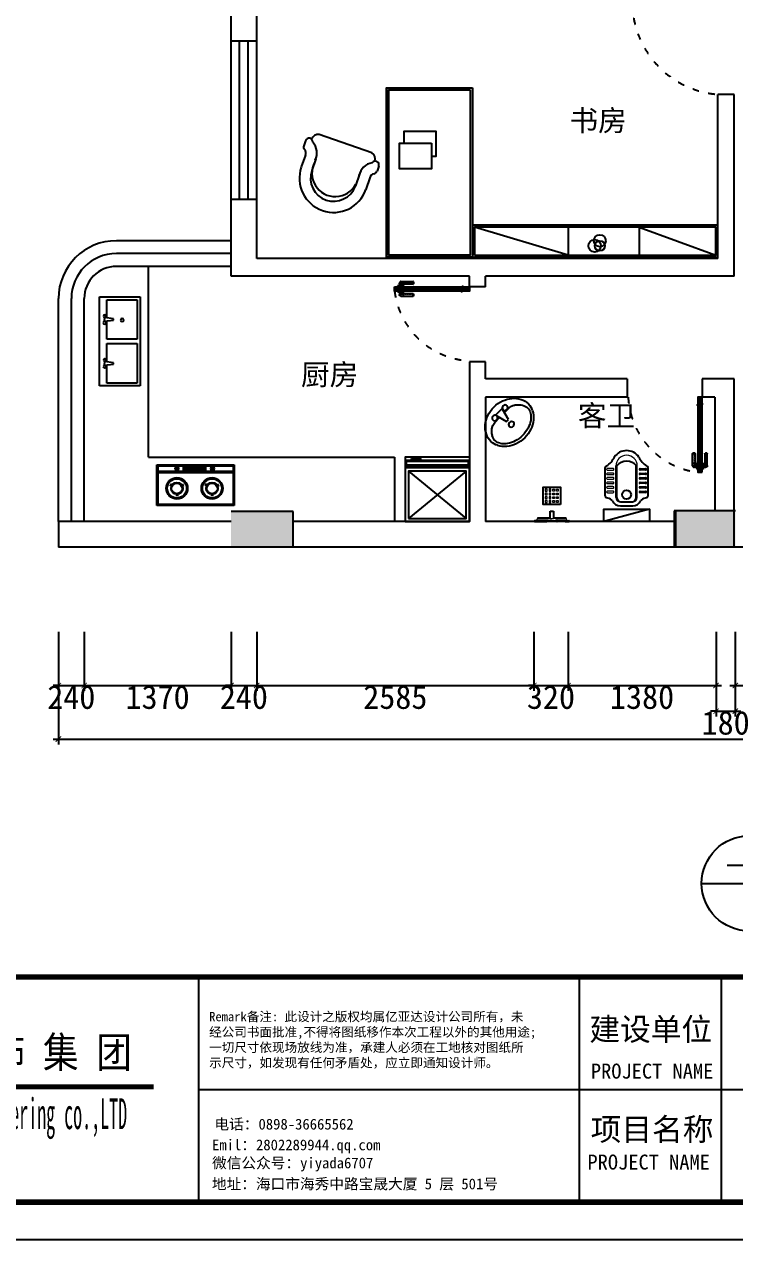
# Model space of a CAD drawing. Header units: millimetres. Extents: x 39175 to 431497, y 45587 to 68580.
# Drawn here: x 406344 to 412971, y 46674 to 58011 of the extents above; entities that cross this region are included whole.
import ezdxf
from ezdxf.enums import TextEntityAlignment as Align

# ---------------------------------------------------------------- set-up
doc = ezdxf.new("R2010")
doc.units = ezdxf.units.MM
doc.linetypes.add('ACAD_ISO03W100', pattern=[30, 12, -18])
doc.linetypes.add('HIDDEN2', pattern=[0.1875, 0.125, -0.0625])
for name, color, linetype in [('0-01图框模板说明', 2, 'Continuous'), ('0-02图框细线', 136, 'Continuous'), ('016-P平面家具', 51, 'Continuous'), ('2', 2, 'Continuous'), ('4', 4, 'Continuous'), ('8', 8, 'Continuous'), ('COLUMN', 7, 'Continuous'), ('TK', 1, 'Continuous'), ('墙体', 7, 'Continuous')]:
    doc.layers.add(name, color=color, linetype=linetype)
doc.layers.add('0.09', color=8, linetype='Continuous', lineweight=9)
doc.layers.add('0.15', color=3, linetype='Continuous', lineweight=15)
doc.styles.add('ar', font='arial.ttf')
doc.styles.add('H1', font='')
doc.styles.get("Standard").update_dxf_attribs({"font": ''})
doc.styles.get('H1').set_extended_font_data('SimSun')
doc.styles.get('Standard').set_extended_font_data('NSimSun')
doc.linetypes.add('FENCELINE1', pattern='A,6.35,-2.54,[133,ltypeshp.shx,S=2.54,R=0,X=-2.54,Y=0],-2.54,25.4', length=36.83)
doc.dimstyles.new('ISO-25', dxfattribs={"dimtxt": 220, "dimasz": 50, "dimexe": 50, "dimexo": 0.625, "dimtad": 2, "dimdec": 0, "dimtxsty": 'Standard', "dimblk": 'ARCHTICK', "dimcen": 2.5, "dimdle": 50, "dimclrd": 251, "dimclre": 251, "dimclrt": 51, "dimadec": 0, "dimazin": 0, "dimtfac": 1, "dimtdec": 0, "dimtix": 1, "dimtmove": 2, "dimatfit": 3, "dimfxl": 500, "dimfxlon": 1, "dimarcsym": 0})

# ---------------------------------------------------------------- blocks, each defined once
blk = doc.blocks.new('hgggg')
at = {"layer": '0-01图框模板说明', "color": 2, "const_width": 0.724}
blk.add_lwpolyline([(3637.38, 670.41), (3637.38, 383.41), (3227.38, 383.41), (3227.38, 670.41)], close=True, dxfattribs=at)
blk.add_lwpolyline([(3637.38, 413.41), (3227.33, 413.41)], dxfattribs=at)
at = {"layer": '0-02图框细线'}
for p, q in [((3323.65, 383.41), (3323.65, 413.41)), ((3374.42, 383.24), (3374.42, 413.41)), ((3393.31, 383.24), (3393.31, 413.41)), ((3323.65, 398.41), (3637.38, 398.41))]:
    blk.add_line(p, q, dxfattribs=at)
blk.add_lwpolyline([(3642.38, 675.41), (3642.38, 378.41), (3222.38, 378.41), (3222.38, 675.41)], close=True, dxfattribs=at)
at = {"layer": '0-02图框细线', "ltscale": 0.2, "const_width": 0.666}
blk.add_lwpolyline([(3252.82, 398.77), (3317.66, 398.77)], dxfattribs=at)
at = {"layer": '0-02图框细线'}
for s, insert, char_height, attachment_point in [('{\\fSimHei|b0|i0|c134|p2;Remark备注: 此设计之版权均属亿亚达设计公司所有，未\\P经公司书面批准,不得将图纸移作本次工程以外的其他用途;\\P一切尺寸依现场放线为准，承建人必须在工地核对图纸所\\P示尺寸，如发现有任何矛盾处，应立即通知设计师。}', (3325.04, 401.2), 1.2293, 7), ('{\\fSimSun|b0|i0|c134|p2;建设单位}', (3375.72, 406.29), 3, 4), ('{\\fSimSun|b0|i0|c134|p2;PROJECT NAME}', (3375.92, 400.86), 2, 4), ('{\\fSimSun|b0|i0|c134|p2;电话：0898-36665562  }', (3325.75, 393.73), 1.4341, 4), ('{\\fSimSun|b0|i0|c134|p2;项目名称}', (3375.89, 392.95), 3, 4), ('{\\fSimSun|b0|i0|c134|p2;Emil：2802289944.qq.com}', (3325.43, 390.84), 1.4341, 4), ('{\\fSimSun|b0|i0|c134|p2;微信公众号：yiyada6707}', (3325.43, 388.43), 1.4341, 4), ('{\\fSimSun|b0|i0|c134|p2;PROJECT NAME}', (3375.46, 388.74), 2, 4), ('{\\fSimSun|b0|i0|c134|p2;地址：海口市海秀中路宝晟大厦 5 层 501号}', (3325.41, 385.76), 1.4341, 4)]:
    blk.add_mtext(s, dxfattribs=dict(at, insert=insert, char_height=char_height, attachment_point=attachment_point))
at = {"layer": 'TK', "color": 150, "style": 'H1'}
for s, width, p in [('江 苏 億 亞 逹 装 饰 集 团', 0.85, (3253.05, 401.34)), ('jiangsu  Yiyada Interior design Engineering co.,LTD', 0.43, (3252.98, 393.15))]:
    blk.add_text(s, height=4.0976, dxfattribs=dict(at, width=width)).set_placement(p)
blk = doc.blocks.new('_ArchTick')
at = {"color": 0, "linetype": 'ByBlock', "const_width": 0.15}
blk.add_lwpolyline([(-0.5, -0.5), (0.5, 0.5)], dxfattribs=at)
blk = doc.blocks.new('*D183')
at = {"color": 251, "lineweight": -2, "transparency": 16777216}
for p, q in [((406662, 52344), (406662, 51794)), ((406902, 52344), (406902, 51794)), ((406662, 51844), (406612, 51844)), ((406662, 51844), (406902, 51844)), ((406902, 51844), (406952, 51844))]:
    blk.add_line(p, q, dxfattribs=at)
at = {"layer": 'Defpoints', "color": 0, "transparency": 16777216}
for p in [(406662, 53373), (406902, 53373), (406902, 51844)]:
    blk.add_point(p, dxfattribs=at)
at = {"color": 251, "lineweight": -2, "transparency": 16777216, "xscale": 50, "yscale": 50, "zscale": 50}
blk.add_blockref('_ArchTick', (406662, 51844), dxfattribs=at)
at = {"color": 251, "lineweight": -2, "transparency": 16777216, "xscale": 50, "yscale": 50, "zscale": 50, "rotation": 180}
blk.add_blockref('_ArchTick', (406902, 51844), dxfattribs=at)
at = {"color": 51, "transparency": 16777216, "insert": (406782, 51734), "char_height": 220, "attachment_point": 5}
blk.add_mtext('240', dxfattribs=at)
blk = doc.blocks.new('*D184')
at = {"color": 251, "lineweight": -2, "transparency": 16777216}
for p, q in [((406902, 52344), (406902, 51794)), ((408272, 52344), (408272, 51794)), ((406852, 51844), (408322, 51844))]:
    blk.add_line(p, q, dxfattribs=at)
at = {"layer": 'Defpoints', "color": 0, "transparency": 16777216}
for p in [(406902, 53373), (408272, 53373), (408272, 51844)]:
    blk.add_point(p, dxfattribs=at)
at = {"color": 251, "lineweight": -2, "transparency": 16777216, "xscale": 50, "yscale": 50, "zscale": 50, "rotation": 180}
blk.add_blockref('_ArchTick', (406902, 51844), dxfattribs=at)
at = {"color": 251, "lineweight": -2, "transparency": 16777216, "xscale": 50, "yscale": 50, "zscale": 50}
blk.add_blockref('_ArchTick', (408272, 51844), dxfattribs=at)
at = {"color": 51, "transparency": 16777216, "insert": (407587, 51734), "char_height": 220, "attachment_point": 5}
blk.add_mtext('1370', dxfattribs=at)
blk = doc.blocks.new('*D185')
at = {"color": 251, "lineweight": -2, "transparency": 16777216}
for p, q in [((408272, 52344), (408272, 51794)), ((408512, 52344), (408512, 51794)), ((408272, 51844), (408222, 51844)), ((408272, 51844), (408512, 51844)), ((408512, 51844), (408562, 51844))]:
    blk.add_line(p, q, dxfattribs=at)
at = {"layer": 'Defpoints', "color": 0, "transparency": 16777216}
for p in [(408512, 53468), (408272, 53373), (408512, 51844)]:
    blk.add_point(p, dxfattribs=at)
at = {"color": 251, "lineweight": -2, "transparency": 16777216, "xscale": 50, "yscale": 50, "zscale": 50}
blk.add_blockref('_ArchTick', (408272, 51844), dxfattribs=at)
at = {"color": 251, "lineweight": -2, "transparency": 16777216, "xscale": 50, "yscale": 50, "zscale": 50, "rotation": 180}
blk.add_blockref('_ArchTick', (408512, 51844), dxfattribs=at)
at = {"color": 51, "transparency": 16777216, "insert": (408392, 51734), "char_height": 220, "attachment_point": 5}
blk.add_mtext('240', dxfattribs=at)
blk = doc.blocks.new('*D186')
at = {"color": 251, "lineweight": -2, "transparency": 16777216}
for p, q in [((408512, 52344), (408512, 51794)), ((411097, 52344), (411097, 51794)), ((408462, 51844), (411147, 51844))]:
    blk.add_line(p, q, dxfattribs=at)
at = {"layer": 'Defpoints', "color": 0, "transparency": 16777216}
for p in [(408512, 53468), (411097, 53373), (411097, 51844)]:
    blk.add_point(p, dxfattribs=at)
at = {"color": 251, "lineweight": -2, "transparency": 16777216, "xscale": 50, "yscale": 50, "zscale": 50, "rotation": 180}
blk.add_blockref('_ArchTick', (408512, 51844), dxfattribs=at)
at = {"color": 251, "lineweight": -2, "transparency": 16777216, "xscale": 50, "yscale": 50, "zscale": 50}
blk.add_blockref('_ArchTick', (411097, 51844), dxfattribs=at)
at = {"color": 51, "transparency": 16777216, "insert": (409805, 51734), "char_height": 220, "attachment_point": 5}
blk.add_mtext('2585', dxfattribs=at)
blk = doc.blocks.new('*D196')
at = {"color": 251, "lineweight": -2, "transparency": 16777216}
for p, q in [((411097, 52344), (411097, 51794)), ((411417, 52344), (411417, 51794)), ((411097, 51844), (411047, 51844)), ((411097, 51844), (411417, 51844)), ((411417, 51844), (411467, 51844))]:
    blk.add_line(p, q, dxfattribs=at)
at = {"layer": 'Defpoints', "color": 0, "transparency": 16777216}
for p in [(411097, 53373), (411417, 53373), (411417, 51844)]:
    blk.add_point(p, dxfattribs=at)
at = {"color": 251, "lineweight": -2, "transparency": 16777216, "xscale": 50, "yscale": 50, "zscale": 50}
blk.add_blockref('_ArchTick', (411097, 51844), dxfattribs=at)
at = {"color": 251, "lineweight": -2, "transparency": 16777216, "xscale": 50, "yscale": 50, "zscale": 50, "rotation": 180}
blk.add_blockref('_ArchTick', (411417, 51844), dxfattribs=at)
at = {"color": 51, "transparency": 16777216, "insert": (411257, 51734), "char_height": 220, "attachment_point": 5}
blk.add_mtext('320', dxfattribs=at)
blk = doc.blocks.new('*D187')
at = {"color": 251, "lineweight": -2, "transparency": 16777216}
for p, q in [((411417, 52344), (411417, 51794)), ((412797, 52344), (412797, 51794)), ((411367, 51844), (412847, 51844))]:
    blk.add_line(p, q, dxfattribs=at)
at = {"layer": 'Defpoints', "color": 0, "transparency": 16777216}
for p in [(412797, 53473), (411417, 53373), (412797, 51844)]:
    blk.add_point(p, dxfattribs=at)
at = {"color": 251, "lineweight": -2, "transparency": 16777216, "xscale": 50, "yscale": 50, "zscale": 50, "rotation": 180}
blk.add_blockref('_ArchTick', (411417, 51844), dxfattribs=at)
at = {"color": 251, "lineweight": -2, "transparency": 16777216, "xscale": 50, "yscale": 50, "zscale": 50}
blk.add_blockref('_ArchTick', (412797, 51844), dxfattribs=at)
at = {"color": 51, "transparency": 16777216, "insert": (412107, 51734), "char_height": 220, "attachment_point": 5}
blk.add_mtext('1380', dxfattribs=at)
blk = doc.blocks.new('*D197')
at = {"color": 251, "lineweight": -2, "transparency": 16777216}
for p, q in [((412797, 52104), (412797, 51554)), ((412977, 52104), (412977, 51554)), ((412797, 51604), (412747, 51604)), ((412797, 51604), (412977, 51604)), ((412977, 51604), (413027, 51604))]:
    blk.add_line(p, q, dxfattribs=at)
at = {"layer": 'Defpoints', "color": 0, "transparency": 16777216}
for p in [(412797, 53473), (412977, 53133), (412977, 51604)]:
    blk.add_point(p, dxfattribs=at)
at = {"color": 251, "lineweight": -2, "transparency": 16777216, "xscale": 50, "yscale": 50, "zscale": 50}
blk.add_blockref('_ArchTick', (412797, 51604), dxfattribs=at)
at = {"color": 251, "lineweight": -2, "transparency": 16777216, "xscale": 50, "yscale": 50, "zscale": 50, "rotation": 180}
blk.add_blockref('_ArchTick', (412977, 51604), dxfattribs=at)
at = {"color": 51, "transparency": 16777216, "insert": (412887, 51494), "char_height": 220, "attachment_point": 5}
blk.add_mtext('180', dxfattribs=at)
blk = doc.blocks.new('*D188')
at = {"color": 251, "lineweight": -2, "transparency": 16777216}
for p, q in [((412977, 52344), (412977, 51794)), ((417727, 52344), (417727, 51794)), ((412927, 51844), (417777, 51844))]:
    blk.add_line(p, q, dxfattribs=at)
at = {"layer": 'Defpoints', "color": 0, "transparency": 16777216}
for p in [(412977, 53373), (417727, 53373), (417727, 51844)]:
    blk.add_point(p, dxfattribs=at)
at = {"color": 251, "lineweight": -2, "transparency": 16777216, "xscale": 50, "yscale": 50, "zscale": 50, "rotation": 180}
blk.add_blockref('_ArchTick', (412977, 51844), dxfattribs=at)
at = {"color": 251, "lineweight": -2, "transparency": 16777216, "xscale": 50, "yscale": 50, "zscale": 50}
blk.add_blockref('_ArchTick', (417727, 51844), dxfattribs=at)
at = {"color": 51, "transparency": 16777216, "insert": (415352, 51734), "char_height": 220, "attachment_point": 5}
blk.add_mtext('4750', dxfattribs=at)
blk = doc.blocks.new('*D215')
at = {"color": 251, "lineweight": -2, "transparency": 16777216}
for p, q in [((405349, 53373), (405349, 53423)), ((405849, 53373), (405299, 53373)), ((405349, 53133), (405349, 53373)), ((405849, 53133), (405299, 53133)), ((405349, 53133), (405349, 53083))]:
    blk.add_line(p, q, dxfattribs=at)
at = {"layer": 'Defpoints', "color": 0, "transparency": 16777216}
for p in [(405349, 53373), (406902, 53373), (406662, 53133)]:
    blk.add_point(p, dxfattribs=at)
at = {"color": 251, "lineweight": -2, "transparency": 16777216, "xscale": 50, "yscale": 50, "zscale": 50}
for p, rotation in [((405349, 53373), 270), ((405349, 53133), 90)]:
    blk.add_blockref('_ArchTick', p, dxfattribs=dict(at, rotation=rotation))
at = {"color": 51, "transparency": 16777216, "insert": (405238, 53253), "char_height": 220, "attachment_point": 5, "rotation": 90}
blk.add_mtext('240', dxfattribs=at)
blk = doc.blocks.new('*D216')
at = {"color": 251, "lineweight": -2, "transparency": 16777216}
for p, q in [((405349, 55778), (405349, 58408)), ((405849, 58358), (405299, 58358)), ((405849, 55828), (405299, 55828))]:
    blk.add_line(p, q, dxfattribs=at)
at = {"layer": 'Defpoints', "color": 0, "transparency": 16777216}
for p in [(405349, 58358), (408777, 58358), (408512, 55828)]:
    blk.add_point(p, dxfattribs=at)
at = {"color": 251, "lineweight": -2, "transparency": 16777216, "xscale": 50, "yscale": 50, "zscale": 50}
for p, rotation in [((405349, 58358), 90), ((405349, 55828), 270)]:
    blk.add_blockref('_ArchTick', p, dxfattribs=dict(at, rotation=rotation))
at = {"color": 51, "transparency": 16777216, "insert": (405238, 57093), "char_height": 220, "attachment_point": 5, "rotation": 90}
blk.add_mtext('2530', dxfattribs=at)
blk = doc.blocks.new('*D194')
at = {"color": 251, "lineweight": -2, "transparency": 16777216}
for p, q in [((406662, 51844), (406662, 51294)), ((424042, 51844), (424042, 51294)), ((406612, 51344), (424092, 51344))]:
    blk.add_line(p, q, dxfattribs=at)
at = {"layer": 'Defpoints', "color": 0, "transparency": 16777216}
for p in [(424042, 54378), (406662, 53133), (424042, 51344)]:
    blk.add_point(p, dxfattribs=at)
at = {"color": 251, "lineweight": -2, "transparency": 16777216, "xscale": 50, "yscale": 50, "zscale": 50, "rotation": 180}
blk.add_blockref('_ArchTick', (406662, 51344), dxfattribs=at)
at = {"color": 251, "lineweight": -2, "transparency": 16777216, "xscale": 50, "yscale": 50, "zscale": 50}
blk.add_blockref('_ArchTick', (424042, 51344), dxfattribs=at)
at = {"color": 51, "transparency": 16777216, "insert": (415352, 51234), "char_height": 220, "attachment_point": 5}
blk.add_mtext('17380', dxfattribs=at)
blk = doc.blocks.new('*D222')
at = {"color": 251, "lineweight": -2, "transparency": 16777216}
for p, q in [((405314, 63393), (404764, 63393)), ((404814, 53083), (404814, 63443)), ((405314, 53133), (404764, 53133))]:
    blk.add_line(p, q, dxfattribs=at)
at = {"layer": 'Defpoints', "color": 0, "transparency": 16777216}
for p in [(404814, 63393), (406662, 63393), (406662, 53133)]:
    blk.add_point(p, dxfattribs=at)
at = {"color": 251, "lineweight": -2, "transparency": 16777216, "xscale": 50, "yscale": 50, "zscale": 50}
for p, rotation in [((404814, 63393), 90), ((404814, 53133), 270)]:
    blk.add_blockref('_ArchTick', p, dxfattribs=dict(at, rotation=rotation))
at = {"color": 51, "transparency": 16777216, "insert": (404704, 58263), "char_height": 220, "attachment_point": 5, "rotation": 90}
blk.add_mtext('10260', dxfattribs=at)
blk = doc.blocks.new('mq')
at = {"layer": '2', "color": 51}
for p, q in [((33971, 22093), (33971, 22391)), ((33971, 22391), (34671, 22391)), ((34671, 22391), (34671, 22093)), ((34681, 22093), (33961, 22093)), ((34681, 22081), (33961, 22081)), ((34671, 22031), (33971, 22031)), ((34443, 22063), (34218, 22063)), ((34443, 22049), (34218, 22049))]:
    blk.add_line(p, q, dxfattribs=at)
at = {"layer": '2', "color": 250}
for p, q in [((34130, 22226), (34102, 22210)), ((34133, 22222), (34104, 22205)), ((34162, 22281), (34162, 22314)), ((34167, 22281), (34167, 22314)), ((34172, 22281), (34172, 22314)), ((34201, 22222), (34230, 22205)), ((34204, 22226), (34232, 22210)), ((34458, 22226), (34430, 22210)), ((34461, 22222), (34432, 22205)), ((34490, 22281), (34490, 22314)), ((34495, 22281), (34495, 22314)), ((34500, 22281), (34500, 22314)), ((34529, 22222), (34558, 22205)), ((34532, 22226), (34560, 22210)), ((34135, 22217), (34107, 22201)), ((34199, 22217), (34227, 22201)), ((34463, 22217), (34435, 22201)), ((34527, 22217), (34555, 22201)), ((34159, 22033), (34159, 22077)), ((34159, 22077), (34167, 22077)), ((34167, 22033), (34159, 22033)), ((34167, 22077), (34167, 22033)), ((34443, 22068), (34218, 22068)), ((34443, 22044), (34218, 22044)), ((34491, 22033), (34491, 22077)), ((34491, 22077), (34498, 22077)), ((34498, 22033), (34491, 22033)), ((34498, 22077), (34498, 22033))]:
    blk.add_line(p, q, dxfattribs=at)
at = {"layer": '2', "color": 33}
for p, q in [((33971, 22031), (33971, 22081)), ((34671, 22081), (34671, 22031))]:
    blk.add_line(p, q, dxfattribs=at)
at = {"layer": '2', "color": 250}
for centre, radius in [((34167, 22241), 100), ((34495, 22241), 100), ((34167, 22241), 55), ((34495, 22241), 55)]:
    blk.add_circle(centre, radius, dxfattribs=at)
at = {"layer": '2', "color": 51}
for centre, radius in [((34167, 22241), 90), ((34167, 22241), 50), ((34495, 22241), 90), ((34495, 22241), 50)]:
    blk.add_circle(centre, radius, dxfattribs=at)
at = {"layer": '2', "color": 250}
for centre, start, end in [((34163, 22055), 102.5045, 257.4955), ((34163, 22055), 281.0375, 78.9625), ((34495, 22055), 102.5045, 257.4955), ((34495, 22055), 281.0375, 78.9625)]:
    blk.add_arc(centre, 18.4, start, end, dxfattribs=at)
at = {"layer": '4', "color": 51}
for p, q in [((33961, 22021), (33961, 22401)), ((33961, 22401), (34681, 22401)), ((34681, 22401), (34681, 22021)), ((34681, 22021), (33961, 22021))]:
    blk.add_line(p, q, dxfattribs=at)
blk = doc.blocks.new('xsc')
at = {"layer": '2', "color": 250}
for p, q in [((35673, 21803), (35388, 21803)), ((35388, 21803), (35388, 21434)), ((35673, 21634), (35673, 21803)), ((35611, 21624), (35695, 21637)), ((35611, 21612), (35611, 21624)), ((35696, 21602), (35611, 21612)), ((35673, 21434), (35673, 21604)), ((35695, 21637), (35696, 21602)), ((35388, 21434), (35673, 21434)), ((35673, 21394), (35388, 21394)), ((35388, 21394), (35388, 21024)), ((35673, 21225), (35673, 21394)), ((35611, 21215), (35695, 21228)), ((35611, 21202), (35611, 21215)), ((35696, 21192), (35611, 21202)), ((35695, 21228), (35696, 21192)), ((35673, 21024), (35673, 21195)), ((35388, 21024), (35673, 21024))]:
    blk.add_line(p, q, dxfattribs=at)
for centre, radius in [((35691, 21651), 12.8), ((35529, 21614), 14.8), ((35692, 21588), 12.8), ((35691, 21241), 12.8), ((35692, 21179), 12.8)]:
    blk.add_circle(centre, radius, dxfattribs=at)
at = {"layer": '4', "color": 51}
for p, q in [((35362, 21829), (35362, 20999)), ((35740, 21829), (35362, 21829)), ((35740, 20999), (35740, 21829)), ((35362, 20999), (35740, 20999))]:
    blk.add_line(p, q, dxfattribs=at)
blk = doc.blocks.new('人工流产')
at = {"color": 51}
for p, q in [((106068, 5138), (105952, 5138)), ((105809, 5044), (105809, 4780)), ((105919, 5059), (105919, 4765)), ((106068, 5101), (105952, 5101)), ((106101, 5059), (106101, 4765)), ((106211, 5044), (106211, 4780))]:
    blk.add_line(p, q, dxfattribs=at)
blk.add_circle((106010, 5032), 41.6, dxfattribs=at)
for centre, radius, start, end in [((105952, 5059), 79.3, 90, 156.9313), ((106068, 5059), 79.3, 23.0687, 90), ((105826, 5044), 16.8, 100.137, 180), ((105803, 5174), 115, 280.137, 308.1081), ((105961, 5059), 42, 90, 180), ((106059, 5059), 42, 0, 90), ((106157, 5097), 16.8, 203.0687, 231.8919), ((106218, 5174), 115, 231.8919, 259.863), ((106194, 5044), 16.8, 0, 79.863), ((105826, 4780), 16.8, 180, 259.863), ((105715, 4593), 202, 26.1025, 57.7527), ((106010, 4833), 114, 216.6792, 323.3208), ((106305, 4593), 202, 122.2473, 153.8975), ((106194, 4780), 16.8, 280.137, 0), ((106012, 4763), 142, 214.9928, 269.0254), ((106008, 4763), 142, 270.9746, 325.0072)]:
    blk.add_arc(centre, radius, start, end, dxfattribs=at)
blk.add_arc((105863, 5097), 16.8, 308.1081, 336.9313)
at = {"layer": '0.09', "color": 8}
for p, q in [((105833, 5014), (105883, 5014)), ((105883, 5000), (105833, 5000)), ((106187, 5014), (106137, 5014)), ((106137, 5000), (106187, 5000)), ((105833, 4972), (105883, 4972)), ((105883, 4958), (105833, 4958)), ((105833, 4930), (105883, 4930)), ((105883, 4916), (105833, 4916)), ((105833, 4888), (105883, 4888)), ((106187, 4972), (106137, 4972)), ((106137, 4958), (106187, 4958)), ((106187, 4930), (106137, 4930)), ((106137, 4916), (106187, 4916)), ((106187, 4888), (106137, 4888)), ((105883, 4874), (105833, 4874)), ((105833, 4846), (105883, 4846)), ((105883, 4832), (105833, 4832)), ((105833, 4804), (105883, 4804)), ((105883, 4790), (105833, 4790)), ((106137, 4874), (106187, 4874)), ((106187, 4846), (106137, 4846)), ((106137, 4832), (106187, 4832)), ((106187, 4804), (106137, 4804)), ((106137, 4790), (106187, 4790))]:
    blk.add_line(p, q, dxfattribs=at)
for centre, start, end in [((105831, 5007), 73.7392, 286.2608), ((105885, 5007), 253.7392, 106.2608), ((106135, 5007), 73.7392, 286.2608), ((106189, 5007), 253.7392, 106.2608), ((105831, 4965), 73.7392, 286.2608), ((105831, 4923), 73.7392, 286.2608), ((105831, 4881), 73.7392, 286.2608), ((105885, 4965), 253.7392, 106.2608), ((105885, 4923), 253.7392, 106.2608), ((105885, 4881), 253.7392, 106.2608), ((106135, 4965), 73.7392, 286.2608), ((106135, 4923), 73.7392, 286.2608), ((106135, 4881), 73.7392, 286.2608), ((106189, 4965), 253.7392, 106.2608), ((106189, 4923), 253.7392, 106.2608), ((106189, 4881), 253.7392, 106.2608), ((105831, 4839), 73.7392, 286.2608), ((105831, 4797), 73.7392, 286.2608), ((105885, 4839), 253.7392, 106.2608), ((105885, 4797), 253.7392, 106.2608), ((106135, 4839), 73.7392, 286.2608), ((106135, 4797), 73.7392, 286.2608), ((106189, 4839), 253.7392, 106.2608), ((106189, 4797), 253.7392, 106.2608)]:
    blk.add_arc(centre, 7.37, start, end, dxfattribs=at)
at = {"layer": '0.15', "color": 8}
for p, q in [((105910, 5059), (105910, 4765)), ((106110, 5059), (106110, 4765))]:
    blk.add_line(p, q, dxfattribs=at)
for centre, radius, start, end in [((105952, 5059), 42, 90, 180), ((106068, 5059), 42, 0, 90), ((106010, 4765), 100, 180, 0)]:
    blk.add_arc(centre, radius, start, end, dxfattribs=at)
blk = doc.blocks.new('SFGG')
at = {"color": 51, "lineweight": -3}
for p, q in [((116295, -74747), (116295, -74667)), ((116295, -74667), (116335, -74667)), ((116335, -74667), (116335, -74747)), ((116111, -74781), (116111, -74783)), ((116314, -74777), (116114, -74777)), ((116115, -74787), (116253, -74787)), ((116295, -74747), (116155, -74747)), ((116257, -74781), (116257, -74783)), ((116257, -74783), (116372, -74783)), ((116314, -74777), (116514, -74777)), ((116475, -74747), (116335, -74747)), ((116372, -74781), (116372, -74783)), ((116472, -74787), (116376, -74787)), ((116472, -74787), (116514, -74787))]:
    blk.add_line(p, q, dxfattribs=at)
at = {"color": 250, "linetype": 'ByBlock', "lineweight": 15}
for p, q in [((116142, -74761), (116142, -74773)), ((116272, -74757), (116145, -74757)), ((116335, -74757), (116295, -74757)), ((116357, -74757), (116484, -74757)), ((116488, -74761), (116488, -74773))]:
    blk.add_line(p, q, dxfattribs=at)
at = {"color": 251, "linetype": 'ByBlock', "lineweight": 15}
for p, q in [((116145, -74757), (116145, -74757)), ((116485, -74757), (116485, -74757))]:
    blk.add_line(p, q, dxfattribs=at)
at = {"color": 51, "lineweight": -3}
blk.add_lwpolyline([(116415, -74587), (116215, -74587), (116215, -74387), (116415, -74387)], close=True, dxfattribs=at)
at = {"color": 250, "linetype": 'ByBlock', "lineweight": 15}
for points in [[(116239, -74431), (116259, -74431), (116259, -74411), (116239, -74411)], [(116239, -74475), (116259, -74475), (116259, -74455), (116239, -74455)], [(116239, -74519), (116259, -74519), (116259, -74499), (116239, -74499)], [(116283, -74431), (116303, -74431), (116303, -74411), (116283, -74411)], [(116283, -74475), (116303, -74475), (116303, -74455), (116283, -74455)], [(116283, -74519), (116303, -74519), (116303, -74499), (116283, -74499)], [(116347, -74431), (116327, -74431), (116327, -74411), (116347, -74411)], [(116347, -74475), (116327, -74475), (116327, -74455), (116347, -74455)], [(116347, -74519), (116327, -74519), (116327, -74499), (116347, -74499)], [(116391, -74431), (116371, -74431), (116371, -74411), (116391, -74411)], [(116391, -74475), (116371, -74475), (116371, -74455), (116391, -74455)], [(116391, -74519), (116371, -74519), (116371, -74499), (116391, -74499)], [(116239, -74563), (116259, -74563), (116259, -74543), (116239, -74543)], [(116283, -74563), (116303, -74563), (116303, -74543), (116283, -74543)], [(116347, -74563), (116327, -74563), (116327, -74543), (116347, -74543)], [(116391, -74563), (116371, -74563), (116371, -74543), (116391, -74543)]]:
    blk.add_lwpolyline(points, close=True, dxfattribs=at)
at = {"color": 51, "lineweight": -3}
for centre, radius, start, end in [((116115, -74781), 4, 90, 180), ((116115, -74783), 4, 180, 270), ((116155, -74757), 10, 90, 180), ((116253, -74781), 4, 0, 90), ((116253, -74783), 4, 270, 0), ((116376, -74781), 4, 90, 180), ((116376, -74783), 4, 180, 270), ((116475, -74757), 10, 0, 90), ((116514, -74781), 4, 0, 90), ((116514, -74783), 4, 270, 0)]:
    blk.add_arc(centre, radius, start, end, dxfattribs=at)
at = {"color": 250, "linetype": 'ByBlock', "lineweight": 15}
for centre, start, end in [((116146, -74761), 90, 180), ((116146, -74773), 180, 270), ((116484, -74761), 0, 90), ((116484, -74773), 270, 0)]:
    blk.add_arc(centre, 4, start, end, dxfattribs=at)
blk = doc.blocks.new('肝脑涂地')
at = {"color": 8}
for p, q in [((132229, 11742), (132327, 11742)), ((132233, 11728), (132263, 11616)), ((132293, 11616), (132323, 11728)), ((132170, 11695), (132241, 11695)), ((132241, 11695), (132242, 11695)), ((132263, 11616), (132293, 11616)), ((132314, 11695), (132387, 11695))]:
    blk.add_line(p, q, dxfattribs=at)
at = {"color": 51, "linetype": 'Continuous', "ltscale": 5, "extrusion": (0, 0, -1)}
for centre, major_axis, start_param, end_param in [((132249, 11573), (250, 0), 3.575476, 3.982903), ((132266, 11555), (275, 0), 3.982903, 4.357742), ((132277, 11527), (307, 0), 4.357742, 4.712389), ((132277, 11527), (307, 0), -1.570796, -1.216149), ((132288, 11555), (275, 0), -1.216149, -0.84131), ((132305, 11573), (250, 0), -0.84131, -0.433884), ((132223, 11584), (220, 0), 3.141593, 3.575476), ((132332, 11584), (220, 0), -0.433884, 0), ((132182, 11584), (179, 0), 2.659889, 3.140927), ((132249, 11604), (250, 0), 2.300283, 2.707709), ((132305, 11604), (250, 0), 0.433884, 0.84131), ((132373, 11584), (179, 0), 0.000665, 0.481703), ((132266, 11622), (275, 0), 1.925444, 2.300283), ((132277, 11650), (307, 0), 1.570796, 1.925444), ((132277, 11650), (307, 0), 1.216149, 1.570796), ((132288, 11622), (275, 0), 0.84131, 1.216149)]:
    blk.add_ellipse(centre, major_axis=major_axis, ratio=0.934548, start_param=start_param, end_param=end_param, dxfattribs=at)
at = {"color": 8, "extrusion": (0, 0, -1)}
for centre, major_axis, start_param, end_param in [((132203, 11728), (29.9, 0), 4.712389, 10.995574), ((132353, 11728), (29.9, 0), 4.712389, 10.995574), ((132175, 11556), (136, 0), 3.141593, 3.646188), ((132225, 11530), (193, 0), 3.646188, 4.149349), ((132170, 11611), (89.7, 0), 4.149349, 4.712389), ((132387, 11611), (89.7, 0), -1.570796, -0.979051), ((132299, 11490), (247, 0), -0.979051, -0.927295), ((132331, 11530), (193, 0), -0.927295, -0.504596), ((132381, 11556), (136, 0), -0.504596, 0), ((132141, 11556), (102, 0), 2.556678, 3.139972), ((132225, 11590), (193, 0), 2.214297, 2.636997), ((132278, 11560), (29.9, 0), -1.570796, 4.712389), ((132331, 11590), (193, 0), 0.504596, 0.927295), ((132415, 11556), (102, 0), 0.001621, 0.584914), ((132257, 11630), (247, 0), 1.872004, 2.214297), ((132278, 11694), (318, 0), 1.570796, 1.872004), ((132278, 11694), (318, 0), 1.269588, 1.570796), ((132299, 11630), (247, 0), 0.927295, 1.269588)]:
    blk.add_ellipse(centre, major_axis=major_axis, ratio=0.934548, start_param=start_param, end_param=end_param, dxfattribs=at)
blk = doc.blocks.new('2111')
at = {"color": 8, "linetype": 'HIDDEN2', "ltscale": 25}
blk.add_lwpolyline([(679758, -358585), (679698, -358585), (679698, -358579, -0.414214), (679700, -358577), (679756, -358577, -0.414214), (679758, -358579)], format="xyb", close=True, dxfattribs=at)
blk.add_lwpolyline([(679716, -358577), (679716, -358549, -0.414214), (679728, -358537), (679843, -358537, -0.414214), (679848, -358542), (679848, -358555, -0.414214), (679843, -358560), (679738, -358560, 0.414214), (679736, -358562), (679736, -358577)], format="xyb", dxfattribs=at)
at = {"layer": '8', "color": 250, "linetype": 'HIDDEN2', "ltscale": 1.5}
for p, q in [((679840, -358560), (679840, -358537)), ((679845, -358559), (679845, -358538)), ((679846, -358559), (679846, -358538)), ((679846, -358558), (679846, -358539))]:
    blk.add_line(p, q, dxfattribs=at)
blk.add_lwpolyline([(679756, -358585), (679699, -358585), (679699, -358579, -0.414214), (679700, -358579), (679756, -358579, -0.414214), (679756, -358579)], format="xyb", close=True, dxfattribs=at)
blk.add_lwpolyline([(679718, -358577), (679718, -358549, -0.414214), (679728, -358539), (679846, -358539), (679846, -358558), (679738, -358558, 0.414214), (679734, -358562), (679734, -358577)], format="xyb", dxfattribs=at)
for centre, radius, start, end in [((679734, -358545), 18.8, 194.024, 275.2908), ((679741, -358548), 13.1, 122.6197, 245.8556), ((679813, -358548), 59.5, 169.8168, 191.4777)]:
    blk.add_arc(centre, radius, start, end, dxfattribs=at)
blk = doc.blocks.new('hgfhjgdjhgjkgk')
at = {"layer": '016-P平面家具', "ltscale": 10}
h = blk.add_hatch(dxfattribs=at)
h.set_pattern_fill('ANSI34', color=250, scale=1.777778, style=0)
h.set_pattern_definition([(225, (42806.6198, 46109.81), (0.94281, -0.94281), []), (225, (42806.3055, 46109.81), (0.94281, -0.94281), []), (225, (42805.9913, 46109.81), (0.94281, -0.94281), []), (225, (42805.677, 46109.81), (0.94281, -0.94281), [])])
h.paths.add_polyline_path([(42798, 46094), (42799, 46094), (42799, 46109), (42806, 46109), (42806, 46094), (42807, 46094), (42807, 46110), (42798, 46110)])
h = blk.add_hatch(dxfattribs=at)
h.set_pattern_fill('ANSI34', color=250, scale=1.777778, style=0)
h.set_pattern_definition([(135, (42815.5087, 46064.4767), (0.94281, 0.94281), []), (135, (42815.1944, 46064.4767), (0.94281, 0.94281), []), (135, (42814.8802, 46064.4767), (0.94281, 0.94281), []), (135, (42814.5659, 46064.4767), (0.94281, 0.94281), [])])
h.paths.add_polyline_path([(42807, 46080), (42808, 46080), (42808, 46065), (42815, 46065), (42815, 46080), (42816, 46080), (42816, 46064), (42807, 46064)])
h = blk.add_hatch(dxfattribs=at)
h.set_pattern_fill('DOLMIT', color=250, scale=0.3, style=0)
h.set_pattern_definition([(0, (42974.1673, 46082.1434), (0, 1.905), []), (45, (42974.1673, 46082.1434), (-3.81, 3.81), [2.69408, -5.38815])])
h.paths.add_polyline_path([(43200, 46082), (43200, 46092), (42974, 46092), (42974, 46082)])
h = blk.add_hatch(dxfattribs=at)
h.set_pattern_fill('ANSI34', color=250, scale=1.777778, style=0)
h.set_pattern_definition([(45, (43358.826, 46064.4767), (-0.94281, 0.94281), []), (45, (43359.1402, 46064.4767), (-0.94281, 0.94281), []), (45, (43359.4545, 46064.4767), (-0.94281, 0.94281), []), (45, (43359.7688, 46064.4767), (-0.94281, 0.94281), [])])
h.paths.add_polyline_path([(43368, 46080), (43367, 46080), (43367, 46065), (43360, 46065), (43360, 46080), (43359, 46080), (43359, 46064), (43368, 46064)])
h = blk.add_hatch(dxfattribs=at)
h.set_pattern_fill('ANSI34', color=250, scale=1.777778, style=0)
h.set_pattern_definition([(315, (43367.7149, 46109.81), (-0.94281, -0.94281), []), (315, (43368.0291, 46109.81), (-0.94281, -0.94281), []), (315, (43368.3434, 46109.81), (-0.94281, -0.94281), []), (315, (43368.6577, 46109.81), (-0.94281, -0.94281), [])])
h.paths.add_polyline_path([(43377, 46094), (43376, 46094), (43376, 46109), (43369, 46109), (43369, 46094), (43368, 46094), (43368, 46110), (43377, 46110)])
at = {"layer": '016-P平面家具', "color": 250, "linetype": 'ByBlock'}
for p, q in [((42740, 46104), (43434, 46104)), ((42740, 46070), (42740, 46104)), ((43434, 46070), (42740, 46070)), ((42748, 46070), (42748, 46104)), ((43426, 46092), (42748, 46092)), ((43426, 46082), (42748, 46082)), ((42974, 46082), (42974, 46092)), ((43200, 46082), (43200, 46092)), ((43426, 46104), (43426, 46070)), ((43434, 46104), (43434, 46070))]:
    blk.add_line(p, q, dxfattribs=at)
at = {"layer": '016-P平面家具', "color": 51, "linetype": 'ByBlock'}
blk.add_lwpolyline([(42737, 46107), (43437, 46107), (43437, 46067), (42737, 46067)], close=True, dxfattribs=at)
at = {"layer": '016-P平面家具', "color": 8, "ltscale": 10}
for points in [[(42807, 46092), (42807, 46110), (42798, 46110), (42798, 46092)], [(42806, 46092), (42806, 46109), (42799, 46109), (42799, 46092)], [(42816, 46082), (42816, 46064), (42807, 46064), (42807, 46082)], [(42815, 46082), (42815, 46065), (42808, 46065), (42808, 46082)], [(43359, 46082), (43359, 46064), (43368, 46064), (43368, 46082)], [(43360, 46082), (43360, 46065), (43367, 46065), (43367, 46082)], [(43368, 46092), (43368, 46110), (43377, 46110), (43377, 46092)], [(43369, 46092), (43369, 46109), (43376, 46109), (43376, 46092)]]:
    blk.add_lwpolyline(points, dxfattribs=at)
blk = doc.blocks.new('YTYT')
at = {"layer": '016-P平面家具'}
for p, q in [((128945, -21545), (128836, -21507)), ((129081, -21546), (129033, -21529)), ((128911, -21642), (128802, -21604)), ((128968, -22165), (129139, -21673)), ((128770, -22049), (128661, -22011)), ((128736, -22147), (128627, -22109)), ((128844, -22229), (128796, -22213))]:
    blk.add_line(p, q, dxfattribs=at)
for centre, radius, start, end in [((128731, -21808), 319, 70.8731, 250.8731), ((128966, -21503), 46.5, 243.2905, 313.2868), ((129022, -21562), 34.4, 70.8731, 133.2868), ((128731, -21808), 215, 70.8731, 250.8731), ((125844, -21785), 2991, 3.2816, 3.318), ((128966, -21503), 150, 243.2905, 312.7171), ((129070, -21579), 34.4, 266.2069, 70.8731), ((129074, -21665), 65.5, 352.9364, 71.8295), ((125844, -21785), 2819, 355.458, 355.5646), ((128727, -22192), 150, 9.029, 78.4556), ((128727, -22192), 46.5, 8.4594, 78.4556), ((128807, -22180), 34.4, 188.4594, 250.8731), ((128856, -22197), 34.4, 250.8731, 55.5392), ((128912, -22131), 65.5, 249.9167, 328.8097)]:
    blk.add_arc(centre, radius, start, end, dxfattribs=at)
at = {"layer": '016-P平面家具', "color": 250}
blk.add_arc((128778, -21824), 218, 61.1955, 241.8196, dxfattribs=at)

msp = doc.modelspace()

# ---------------------------------------------------------------- hatches: boundary and pattern name
h = msp.add_hatch(color=8)
h.dxf.hatch_style = 1
h.paths.add_polyline_path([(408852.5, 53467.9), (408272.5, 53467.9), (408272.5, 53132.9), (408852.5, 53132.9)])
h.paths.add_polyline_path([(412977.5, 53472.9), (412417.5, 53472.9), (412417.5, 53132.9), (412977.5, 53132.9)])

# ---------------------------------------------------------------- linework, layer by layer
for p, q in [((408272.5, 57852.9), (408272.5, 59417.9)), ((408512.5, 57852.9), (408512.5, 58277.9)), ((408512.5, 57852.9), (408272.5, 57852.9)), ((412815, 55827.9), (412815, 57357.9)), ((412965, 57357.9), (412815, 57357.9)), ((412965, 55662.9), (412965, 57357.9)), ((408272.5, 55992.9), (408272.5, 56377.9)), ((408512.5, 56377.9), (408272.5, 56377.9)), ((408512.5, 55827.9), (408512.5, 56377.9)), ((408272.5, 55662.9), (408272.5, 55992.9)), ((411247.5, 55827.9), (408512.5, 55827.9)), ((408797.5, 55827.9), (408512.5, 55827.9)), ((412815, 55827.9), (411097.5, 55827.9)), ((408797.5, 55662.9), (408272.5, 55662.9)), ((410497.5, 55662.9), (408512.5, 55662.9)), ((410497.5, 55562.9), (410497.5, 55662.9)), ((410647.5, 55562.9), (410497.5, 55562.9)), ((412965, 55662.9), (410647.5, 55662.9)), ((410647.5, 55562.9), (410647.5, 55662.9)), ((410647.5, 54862.9), (410497.5, 54862.9)), ((410497.5, 54862.9), (410497.5, 53372.9)), ((410647.5, 54702.9), (410647.5, 54862.9)), ((411967.5, 54702.9), (410647.5, 54702.9)), ((411967.5, 54702.9), (411967.5, 54532.9)), ((412965, 54702.9), (412667.5, 54702.9)), ((412667.5, 54702.9), (412667.5, 54532.9)), ((412965, 54702.9), (412785, 54702.9)), ((412965, 53132.9), (412965, 54702.9)), ((411967.5, 54532.9), (410647.5, 54532.9)), ((410647.5, 54532.9), (410647.5, 53372.9)), ((412785, 54532.9), (412667.5, 54532.9)), ((412785, 54532.9), (412785, 53472.9)), ((408852.5, 53467.9), (408272.5, 53467.9)), ((408852.5, 53132.9), (408852.5, 53467.9)), ((412965, 53472.9), (412405, 53472.9)), ((412405, 53472.9), (412405, 53132.9)), ((412977.5, 53472.9), (412417.5, 53472.9)), ((412417.5, 53472.9), (412417.5, 53132.9)), ((406902.5, 53372.9), (406662.5, 53372.9)), ((406662.5, 53372.9), (406662.5, 53132.9)), ((408272.5, 53372.9), (406902.5, 53372.9)), ((410497.5, 53372.9), (408852.5, 53372.9)), ((412405, 53372.9), (410647.5, 53372.9)), ((412417.5, 53372.9), (411247.5, 53372.9)), ((420182.5, 53132.9), (406662.5, 53132.9))]:
    msp.add_line(p, q)
at = {"color": 251}
for p, q in [((408272.5, 56377.9), (408272.5, 57852.9)), ((408512.5, 56377.9), (408512.5, 57852.9)), ((411416.6, 55859.3), (410543.8, 56119.3)), ((412079.5, 56119.3), (412795, 55859.3)), ((409927.5, 53842.9), (410467.5, 53402.9)), ((410467.5, 53842.9), (409927.5, 53402.9))]:
    msp.add_line(p, q, dxfattribs=at)
at = {"color": 51}
for p, q in [((408352.5, 56377.9), (408352.5, 57852.9)), ((408432.5, 56377.9), (408432.5, 57852.9)), ((409723.8, 57419.3), (409723.8, 55839.3)), ((408272.5, 55992.9), (407202.5, 55992.9)), ((408272.5, 55752.9), (407202.5, 55752.9)), ((407502.5, 53972.9), (407502.5, 55752.9)), ((406662.5, 53372.9), (406662.5, 55452.9)), ((406902.5, 53372.9), (406902.5, 55452.9))]:
    msp.add_line(p, q, dxfattribs=at)
at = {"color": 2}
for p, q in [((411416.6, 56119.3), (411416.6, 55859.3)), ((412079.5, 56119.3), (412079.5, 55859.3)), ((407502.5, 53972.9), (409797.5, 53972.9)), ((409797.5, 53972.9), (409797.5, 53372.9)), ((409954, 53892.9), (409954, 53872.9)), ((410140.9, 53892.9), (410140.9, 53872.9)), ((412662.9, 49998), (413527.4, 49998))]:
    msp.add_line(p, q, dxfattribs=at)
at = {"color": 51, "linetype": 'FENCELINE1', "ltscale": 10}
for p, q in [((408272.5, 55872.9), (407202.5, 55872.9)), ((406782.5, 53372.9), (406782.5, 55452.9))]:
    msp.add_line(p, q, dxfattribs=at)
at = {"color": 8, "ltscale": 15}
msp.add_line((412175.7, 53488.6), (411749, 53372.9), dxfattribs=at)
at = {"color": 2}
for points in [[(410523.8, 57419.3), (410523.8, 55839.3), (409723.8, 55839.3), (409723.8, 57419.3)], [(410141.5, 56901.2), (410141.5, 56664.7), (409843.5, 56664.7), (409843.5, 56901.2)], [(410523.8, 55839.3), (412815, 55839.3), (412815, 56139.3), (410523.8, 56139.3)], [(409897.5, 53892.9), (410497.5, 53892.9), (410497.5, 53942.9), (409897.5, 53942.9)], [(409897.5, 53372.9), (410497.5, 53372.9), (410497.5, 53872.9), (409897.5, 53872.9)], [(409907.5, 53902.9), (410487.5, 53902.9), (410487.5, 53932.9), (409907.5, 53932.9)], [(409957.1, 53961.6), (410039.4, 53961.6), (410039.4, 53942.9), (409957.1, 53942.9)]]:
    msp.add_lwpolyline(points, close=True, dxfattribs=at)
for points in [[(409886.4, 56901.2), (409886.4, 57014), (410184.5, 57014), (410184.5, 56777.6), (410141.5, 56777.6)], [(410497.5, 53972.9), (409897.5, 53972.9), (409897.5, 53372.9)], [(409897.5, 53942.9), (409897.5, 53892.9)]]:
    msp.add_lwpolyline(points, dxfattribs=at)
at = {"color": 251}
for points in [[(410543.8, 55859.3), (412795, 55859.3), (412795, 56119.3), (410543.8, 56119.3)], [(409927.5, 53402.9), (410467.5, 53402.9), (410467.5, 53842.9), (409927.5, 53842.9)]]:
    msp.add_lwpolyline(points, close=True, dxfattribs=at)
at = {"color": 2}
for centre, radius in [((411712.9, 55992.5), 55.3), ((411665, 55944.7), 58.3), ((411712.9, 55944.7), 47.8)]:
    msp.add_circle(centre, radius, dxfattribs=at)
at = {"color": 150}
msp.add_circle((413107.4, 49998), 444.5, dxfattribs=at)
at = {"color": 51}
for radius in [540, 300]:
    msp.add_arc((407202.5, 55452.9), radius, 90, 180, dxfattribs=at)
at = {"color": 51, "linetype": 'FENCELINE1', "ltscale": 10}
msp.add_arc((407202.5, 55452.9), 420, 90, 180, dxfattribs=at)
at = {"layer": '016-P平面家具'}
msp.add_lwpolyline([(412175.7, 53372.9), (411749, 53372.9), (411749, 53488.6), (412175.7, 53488.6)], close=True, dxfattribs=at)
at = {"layer": '016-P平面家具', "color": 250, "linetype": 'ACAD_ISO03W100', "ltscale": 5}
for centre, radius, start, end in [((412882, 58222.4), 867.1, 180.29757, 265.56237), ((410535, 55615.2), 743.3, 187.13421, 267.10798), ((412719.8, 54570.4), 743.3, 182.89202, 262.86579)]:
    msp.add_arc(centre, radius, start, end, dxfattribs=at)
at = {"layer": 'COLUMN', "color": 250}
msp.add_lwpolyline([(410503.8, 57399.3), (410503.8, 55859.3), (409743.8, 55859.3), (409743.8, 57399.3)], close=True, dxfattribs=at)

# ---------------------------------------------------------------- block references
at = {"color": 251, "xscale": 0.8999999999996368, "yscale": 0.8999999999996368, "zscale": 0.8999999999996368, "rotation": 44.99999999999999}
msp.add_blockref('肝脑涂地', (334063.3, -37257.6), dxfattribs=at)
at = {"color": 251, "rotation": 180}
msp.add_blockref('人工流产', (517972.3, 58656.6), dxfattribs=at)
at = {"layer": '0-02图框细线', "xscale": 70, "yscale": 70, "zscale": 70}
msp.add_blockref('hgggg', (175315.1, 20185.6), dxfattribs=at)
at = {"layer": '016-P平面家具', "color": 0, "linetype": 'ByBlock'}
msp.add_blockref('hgfhjgdjhgjkgk', (367060.3, 9455.8), dxfattribs=at)
at = {"layer": '016-P平面家具'}
msp.add_blockref('2111', (-269871.9, 414148.4), dxfattribs=at)
at = {"layer": '016-P平面家具', "color": 42, "xscale": -1}
msp.add_blockref('xsc', (442785.4, 33639.1), dxfattribs=at)
at = {"layer": '016-P平面家具', "xscale": -1}
for p, rotation in [((-269871.9, -303062.5), 180), ((771252.9, -625836.4), 270)]:
    msp.add_blockref('2111', p, dxfattribs=dict(at, rotation=rotation))
at = {"layer": '016-P平面家具', "color": 0, "linetype": 'ByBlock', "xscale": -1, "rotation": 270}
msp.add_blockref('hgfhjgdjhgjkgk', (366560.3, 11095.8), dxfattribs=at)
at = {"layer": '016-P平面家具', "rotation": 90}
msp.add_blockref('2111', (54042, -625836.4), dxfattribs=at)
at = {"layer": '016-P平面家具', "color": 5, "rotation": 180}
msp.add_blockref('mq', (442262.3, 75923.6), dxfattribs=at)
at = {"layer": '016-P平面家具', "color": 250, "xscale": 0.8, "yscale": 0.8, "zscale": 0.8}
msp.add_blockref('SFGG', (318213, 113202.6), dxfattribs=at)
at = {"layer": '墙体', "rotation": 89.99999999999999}
msp.add_blockref('YTYT', (387421.1, -72155.5), dxfattribs=at)

# ---------------------------------------------------------------- texts
at = {"color": 2, "style": 'ar', "flags": 8}
for tag, p in [('书房', (411697, 57117.6)), ('厨房', (409192, 54748.4)), ('客卫', (411775.7, 54365.3))]:
    msp.add_attdef(tag, text='原始结构图', height=196, dxfattribs=at).set_placement(p, align=Align.MIDDLE)
at = {"color": 2, "style": 'ar', "width": 7.452088, "flags": 8}
msp.add_attdef('-', text='-', height=168, dxfattribs=at).set_placement((412822.6, 50101.2), (413405, 50101.2), align=Align.FIT)

# ---------------------------------------------------------------- dimensions: what is measured, and where the dimension line sits
for base, p1, p2, angle, picture, middle in [((404814.3, 63392.9), (406662.5, 53132.9), (406662.5, 63392.9), 90, '*D222', (404703.6, 58262.9)), ((405349, 58357.9), (408512.5, 55827.9), (408777.5, 58357.9), 270, '*D216', (405238.4, 57092.9)), ((405349, 53372.9), (406662.5, 53132.9), (406902.5, 53372.9), 270, '*D215', (405238.4, 53252.9))]:
    dim = msp.add_linear_dim(base=base, p1=p1, p2=p2, angle=angle, dimstyle='ISO-25')
    dim.commit()
    dim.dimension.update_dxf_attribs({"geometry": picture, "text_midpoint": middle})
for base, p1, p2, picture, middle in [((424042.5, 51344.1), (406662.5, 53132.9), (424042.5, 54377.9), '*D194', (415352.5, 51233.5)), ((408512.5, 51844.1), (408272.5, 53372.9), (408512.5, 53467.9), '*D185', (408392.5, 51733.5)), ((411097.5, 51844.1), (408512.5, 53467.9), (411097.5, 53372.9), '*D186', (409805, 51733.5)), ((412797.5, 51844.1), (411417.5, 53372.9), (412797.5, 53472.9), '*D187', (412107.5, 51733.5)), ((412977.5, 51604.1), (412797.5, 53472.9), (412977.5, 53132.9), '*D197', (412887.5, 51493.5)), ((406902.5, 51844.1), (406662.5, 53372.9), (406902.5, 53372.9), '*D183', (406782.5, 51733.5)), ((408272.5, 51844.1), (406902.5, 53372.9), (408272.5, 53372.9), '*D184', (407587.5, 51733.5)), ((411417.5, 51844.1), (411097.5, 53372.9), (411417.5, 53372.9), '*D196', (411257.5, 51733.5)), ((417727.5, 51844.1), (412977.5, 53372.9), (417727.5, 53372.9), '*D188', (415352.5, 51733.5))]:
    dim = msp.add_linear_dim(base=base, p1=p1, p2=p2, dimstyle='ISO-25')
    dim.commit()
    dim.dimension.update_dxf_attribs({"geometry": picture, "text_midpoint": middle})

doc.saveas('drawing.dxf')
